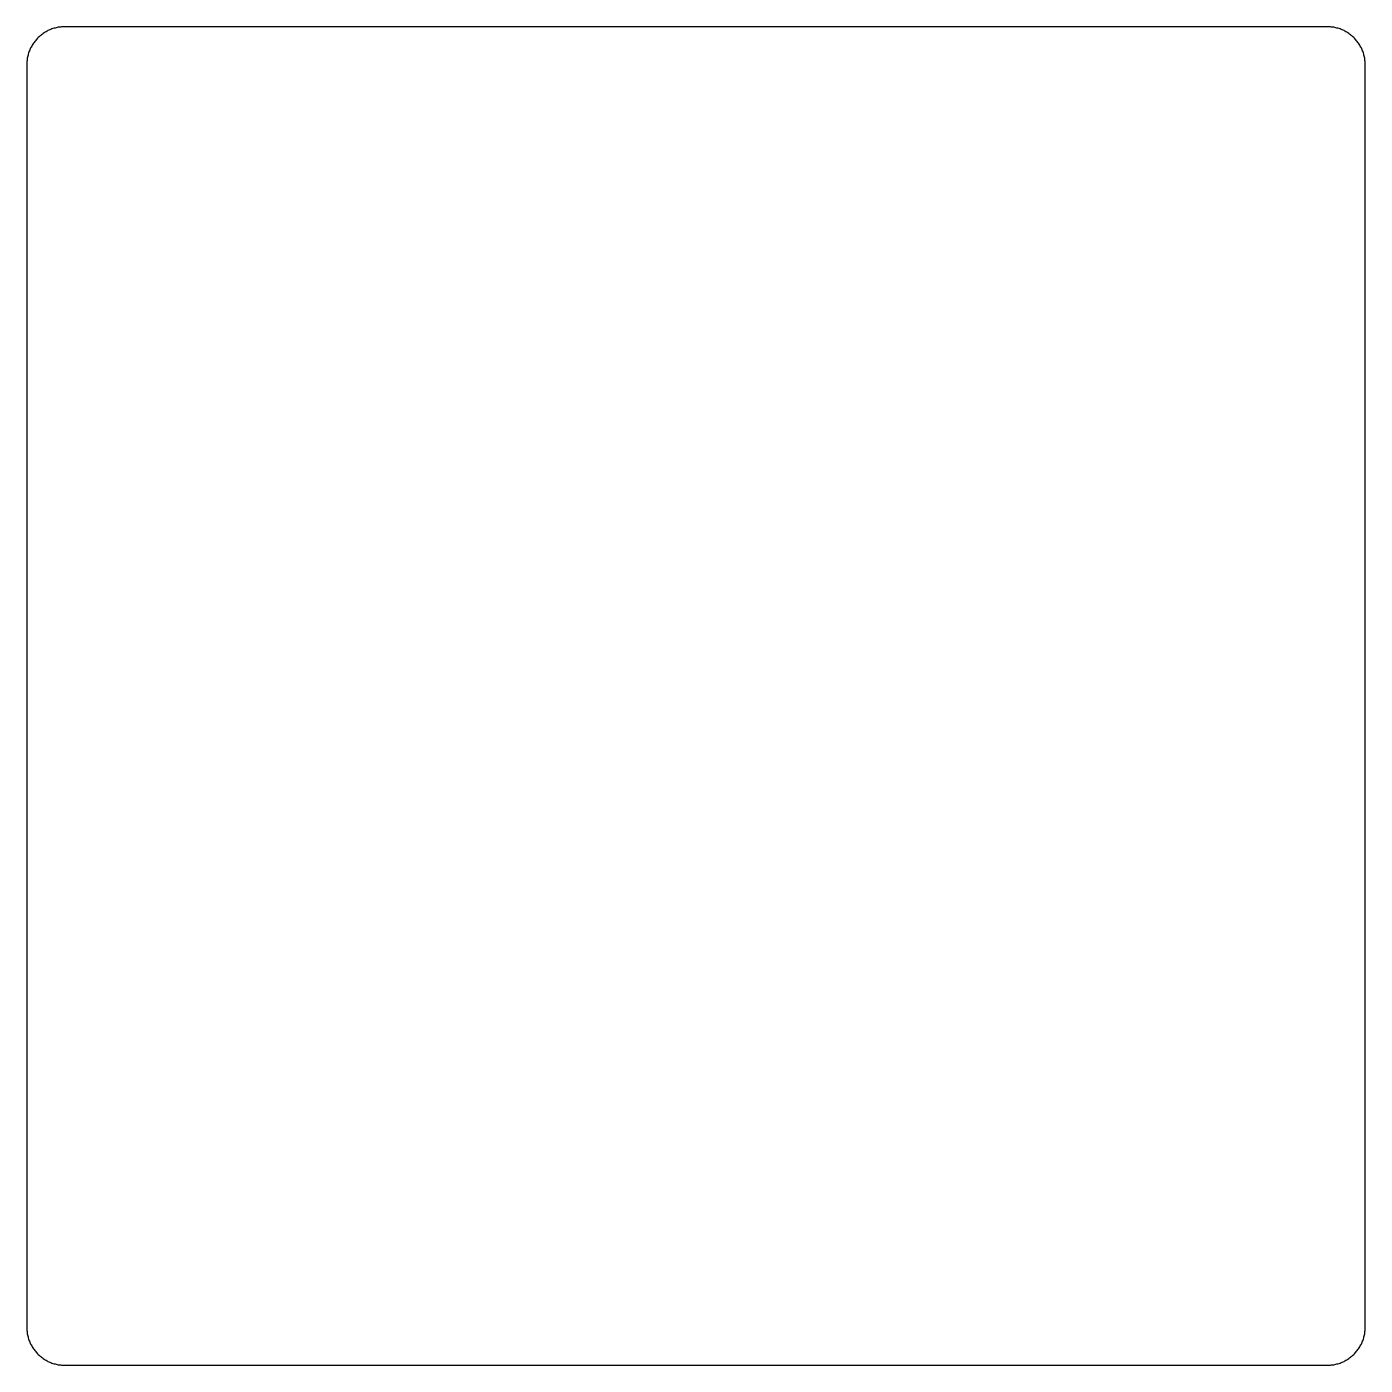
# Model space of a CAD drawing. Header units: metres. Extents: x -3 to 103, y -3 to 103.
import ezdxf

# ---------------------------------------------------------------- set-up
doc = ezdxf.new("R2010")
doc.units = ezdxf.units.M

msp = doc.modelspace()

# ---------------------------------------------------------------- linework, layer by layer
at = {"layer": 'Outline'}
for p, q in [((-1.14465, 102.62709), (-1.22206, 102.59039)), ((-1.06621, 102.66156), (-1.14465, 102.62709)), ((-0.98682, 102.69378), (-1.06621, 102.66156)), ((-0.90655, 102.72372), (-0.98682, 102.69378)), ((-0.82545, 102.75136), (-0.90655, 102.72372)), ((-0.7436, 102.77667), (-0.82545, 102.75136)), ((-0.66106, 102.79963), (-0.7436, 102.77667)), ((-0.57789, 102.82023), (-0.66106, 102.79963)), ((-0.49417, 102.83844), (-0.57789, 102.82023)), ((-0.40997, 102.85425), (-0.49417, 102.83844)), ((-0.32534, 102.86765), (-0.40997, 102.85425)), ((-0.24037, 102.87864), (-0.32534, 102.86765)), ((-0.15513, 102.88719), (-0.24037, 102.87864)), ((-0.06967, 102.8933), (-0.15513, 102.88719)), ((0.01593, 102.89697), (-0.06967, 102.8933)), ((0.1016, 102.89819), (0.01593, 102.89697)), ((99.89819, 102.89819), (0.1016, 102.89819)), ((99.98386, 102.89697), (99.89819, 102.89819)), ((100.06946, 102.8933), (99.98386, 102.89697)), ((100.15492, 102.88719), (100.06946, 102.8933)), ((100.24016, 102.87864), (100.15492, 102.88719)), ((100.32513, 102.86765), (100.24016, 102.87864)), ((100.40976, 102.85425), (100.32513, 102.86765)), ((100.49396, 102.83844), (100.40976, 102.85425)), ((100.57768, 102.82023), (100.49396, 102.83844)), ((100.66085, 102.79963), (100.57768, 102.82023)), ((100.74339, 102.77667), (100.66085, 102.79963)), ((100.82524, 102.75136), (100.74339, 102.77667)), ((100.90634, 102.72372), (100.82524, 102.75136)), ((100.98661, 102.69378), (100.90634, 102.72372)), ((101.066, 102.66156), (100.98661, 102.69378)), ((101.14444, 102.62709), (101.066, 102.66156)), ((101.22185, 102.59039), (101.14444, 102.62709)), ((-2.37482, 101.59152), (-2.42216, 101.52011)), ((-2.32545, 101.66155), (-2.37482, 101.59152)), ((-2.27411, 101.73013), (-2.32545, 101.66155)), ((-2.22082, 101.79723), (-2.27411, 101.73013)), ((-2.16565, 101.86277), (-2.22082, 101.79723)), ((-2.10862, 101.92671), (-2.16565, 101.86277)), ((-2.0498, 101.989), (-2.10862, 101.92671)), ((-1.98921, 102.04959), (-2.0498, 101.989)), ((-1.92692, 102.10841), (-1.98921, 102.04959)), ((-1.86298, 102.16544), (-1.92692, 102.10841)), ((-1.79744, 102.22061), (-1.86298, 102.16544)), ((-1.73034, 102.2739), (-1.79744, 102.22061)), ((-1.66176, 102.32524), (-1.73034, 102.2739)), ((-1.59173, 102.37461), (-1.66176, 102.32524)), ((-1.52032, 102.42195), (-1.59173, 102.37461)), ((-1.44759, 102.46724), (-1.52032, 102.42195)), ((-1.3736, 102.51043), (-1.44759, 102.46724)), ((-1.2984, 102.55149), (-1.3736, 102.51043)), ((-1.22206, 102.59039), (-1.2984, 102.55149)), ((101.29819, 102.55149), (101.22185, 102.59039)), ((101.37339, 102.51043), (101.29819, 102.55149)), ((101.44738, 102.46724), (101.37339, 102.51043)), ((101.52011, 102.42195), (101.44738, 102.46724)), ((101.59152, 102.37461), (101.52011, 102.42195)), ((101.66155, 102.32524), (101.59152, 102.37461)), ((101.73013, 102.2739), (101.66155, 102.32524)), ((101.79723, 102.22061), (101.73013, 102.2739)), ((101.86277, 102.16544), (101.79723, 102.22061)), ((101.92671, 102.10841), (101.86277, 102.16544)), ((101.989, 102.04959), (101.92671, 102.10841)), ((102.04959, 101.989), (101.989, 102.04959)), ((102.10841, 101.92671), (102.04959, 101.989)), ((102.16544, 101.86277), (102.10841, 101.92671)), ((102.22061, 101.79723), (102.16544, 101.86277)), ((102.2739, 101.73013), (102.22061, 101.79723)), ((102.32524, 101.66155), (102.2739, 101.73013)), ((102.37461, 101.59152), (102.32524, 101.66155)), ((102.42195, 101.52011), (102.37461, 101.59152)), ((-2.82044, 100.57768), (-2.83865, 100.49396)), ((-2.79984, 100.66085), (-2.82044, 100.57768)), ((-2.77688, 100.74339), (-2.79984, 100.66085)), ((-2.75157, 100.82524), (-2.77688, 100.74339)), ((-2.72393, 100.90634), (-2.75157, 100.82524)), ((-2.69399, 100.98661), (-2.72393, 100.90634)), ((-2.66177, 101.066), (-2.69399, 100.98661)), ((-2.6273, 101.14444), (-2.66177, 101.066)), ((-2.5906, 101.22185), (-2.6273, 101.14444)), ((-2.5517, 101.29819), (-2.5906, 101.22185)), ((-2.51064, 101.37339), (-2.5517, 101.29819)), ((-2.46745, 101.44738), (-2.51064, 101.37339)), ((-2.42216, 101.52011), (-2.46745, 101.44738)), ((102.46724, 101.44738), (102.42195, 101.52011)), ((102.51043, 101.37339), (102.46724, 101.44738)), ((102.55149, 101.29819), (102.51043, 101.37339)), ((102.59039, 101.22185), (102.55149, 101.29819)), ((102.62709, 101.14444), (102.59039, 101.22185)), ((102.66156, 101.066), (102.62709, 101.14444)), ((102.69378, 100.98661), (102.66156, 101.066)), ((102.72372, 100.90634), (102.69378, 100.98661)), ((102.75136, 100.82524), (102.72372, 100.90634)), ((102.77667, 100.74339), (102.75136, 100.82524)), ((102.79963, 100.66085), (102.77667, 100.74339)), ((102.82023, 100.57768), (102.79963, 100.66085)), ((102.83844, 100.49396), (102.82023, 100.57768)), ((-2.89718, 99.98386), (-2.8984, 99.89819)), ((-2.8984, 99.89819), (-2.8984, 0.1016)), ((-2.89351, 100.06946), (-2.89718, 99.98386)), ((-2.8874, 100.15492), (-2.89351, 100.06946)), ((-2.87885, 100.24016), (-2.8874, 100.15492)), ((-2.86786, 100.32513), (-2.87885, 100.24016)), ((-2.85446, 100.40976), (-2.86786, 100.32513)), ((-2.83865, 100.49396), (-2.85446, 100.40976)), ((102.85425, 100.40976), (102.83844, 100.49396)), ((102.86765, 100.32513), (102.85425, 100.40976)), ((102.87864, 100.24016), (102.86765, 100.32513)), ((102.88719, 100.15492), (102.87864, 100.24016)), ((102.8933, 100.06946), (102.88719, 100.15492)), ((102.89697, 99.98386), (102.8933, 100.06946)), ((102.89819, 99.89819), (102.89697, 99.98386)), ((102.89819, 0.1016), (102.89819, 99.89819)), ((-2.8984, 0.1016), (-2.89718, 0.01593)), ((-2.89718, 0.01593), (-2.89351, -0.06967)), ((102.8933, -0.06967), (102.89697, 0.01593)), ((102.89697, 0.01593), (102.89819, 0.1016)), ((-2.89351, -0.06967), (-2.8874, -0.15513)), ((-2.8874, -0.15513), (-2.87885, -0.24037)), ((-2.87885, -0.24037), (-2.86786, -0.32534)), ((-2.86786, -0.32534), (-2.85446, -0.40997)), ((-2.85446, -0.40997), (-2.83865, -0.49417)), ((-2.83865, -0.49417), (-2.82044, -0.57789)), ((-2.82044, -0.57789), (-2.79984, -0.66106)), ((-2.79984, -0.66106), (-2.77688, -0.7436)), ((-2.77688, -0.7436), (-2.75157, -0.82545)), ((-2.75157, -0.82545), (-2.72393, -0.90655)), ((-2.72393, -0.90655), (-2.69399, -0.98682)), ((-2.69399, -0.98682), (-2.66177, -1.06621)), ((102.66156, -1.06621), (102.69378, -0.98682)), ((102.69378, -0.98682), (102.72372, -0.90655)), ((102.72372, -0.90655), (102.75136, -0.82545)), ((102.75136, -0.82545), (102.77667, -0.7436)), ((102.77667, -0.7436), (102.79963, -0.66106)), ((102.79963, -0.66106), (102.82023, -0.57789)), ((102.82023, -0.57789), (102.83844, -0.49417)), ((102.83844, -0.49417), (102.85425, -0.40997)), ((102.85425, -0.40997), (102.86765, -0.32534)), ((102.86765, -0.32534), (102.87864, -0.24037)), ((102.87864, -0.24037), (102.88719, -0.15513)), ((102.88719, -0.15513), (102.8933, -0.06967)), ((-2.66177, -1.06621), (-2.6273, -1.14465)), ((-2.6273, -1.14465), (-2.5906, -1.22206)), ((-2.5906, -1.22206), (-2.5517, -1.2984)), ((-2.5517, -1.2984), (-2.51064, -1.3736)), ((-2.51064, -1.3736), (-2.46745, -1.44759)), ((-2.46745, -1.44759), (-2.42216, -1.52032)), ((-2.42216, -1.52032), (-2.37482, -1.59173)), ((-2.37482, -1.59173), (-2.32545, -1.66176)), ((-2.32545, -1.66176), (-2.27411, -1.73034)), ((-2.27411, -1.73034), (-2.22082, -1.79744)), ((-2.22082, -1.79744), (-2.16565, -1.86298)), ((-2.16565, -1.86298), (-2.10862, -1.92692)), ((-2.10862, -1.92692), (-2.0498, -1.98921)), ((-2.0498, -1.98921), (-1.98921, -2.0498)), ((-1.98921, -2.0498), (-1.92692, -2.10862)), ((-1.92692, -2.10862), (-1.86298, -2.16565)), ((101.86277, -2.16565), (101.92671, -2.10862)), ((101.92671, -2.10862), (101.989, -2.0498)), ((101.989, -2.0498), (102.04959, -1.98921)), ((102.04959, -1.98921), (102.10841, -1.92692)), ((102.10841, -1.92692), (102.16544, -1.86298)), ((102.16544, -1.86298), (102.22061, -1.79744)), ((102.22061, -1.79744), (102.2739, -1.73034)), ((102.2739, -1.73034), (102.32524, -1.66176)), ((102.32524, -1.66176), (102.37461, -1.59173)), ((102.37461, -1.59173), (102.42195, -1.52032)), ((102.42195, -1.52032), (102.46724, -1.44759)), ((102.46724, -1.44759), (102.51043, -1.3736)), ((102.51043, -1.3736), (102.55149, -1.2984)), ((102.55149, -1.2984), (102.59039, -1.22206)), ((102.59039, -1.22206), (102.62709, -1.14465)), ((102.62709, -1.14465), (102.66156, -1.06621)), ((-1.86298, -2.16565), (-1.79744, -2.22082)), ((-1.79744, -2.22082), (-1.73034, -2.27411)), ((-1.73034, -2.27411), (-1.66176, -2.32545)), ((-1.66176, -2.32545), (-1.59173, -2.37482)), ((-1.59173, -2.37482), (-1.52032, -2.42216)), ((-1.52032, -2.42216), (-1.44759, -2.46745)), ((-1.44759, -2.46745), (-1.3736, -2.51064)), ((-1.3736, -2.51064), (-1.2984, -2.5517)), ((-1.2984, -2.5517), (-1.22206, -2.5906)), ((-1.22206, -2.5906), (-1.14465, -2.6273)), ((-1.14465, -2.6273), (-1.06621, -2.66177)), ((-1.06621, -2.66177), (-0.98682, -2.69399)), ((-0.98682, -2.69399), (-0.90655, -2.72393)), ((-0.90655, -2.72393), (-0.82545, -2.75157)), ((-0.82545, -2.75157), (-0.7436, -2.77688)), ((-0.7436, -2.77688), (-0.66106, -2.79984)), ((-0.66106, -2.79984), (-0.57789, -2.82044)), ((-0.57789, -2.82044), (-0.49417, -2.83865)), ((-0.49417, -2.83865), (-0.40997, -2.85446)), ((-0.40997, -2.85446), (-0.32534, -2.86786)), ((-0.32534, -2.86786), (-0.24037, -2.87885)), ((-0.24037, -2.87885), (-0.15513, -2.8874)), ((-0.15513, -2.8874), (-0.06967, -2.89351)), ((-0.06967, -2.89351), (0.01593, -2.89718)), ((0.01593, -2.89718), (0.1016, -2.8984)), ((0.1016, -2.8984), (99.89819, -2.8984)), ((99.89819, -2.8984), (99.98386, -2.89718)), ((99.89819, -2.8984), (99.89819, -2.8984)), ((99.98386, -2.89718), (100.06946, -2.89351)), ((100.06946, -2.89351), (100.15492, -2.8874)), ((100.15492, -2.8874), (100.24016, -2.87885)), ((100.24016, -2.87885), (100.32513, -2.86786)), ((100.32513, -2.86786), (100.40976, -2.85446)), ((100.40976, -2.85446), (100.49396, -2.83865)), ((100.49396, -2.83865), (100.57768, -2.82044)), ((100.57768, -2.82044), (100.66085, -2.79984)), ((100.66085, -2.79984), (100.74339, -2.77688)), ((100.74339, -2.77688), (100.82524, -2.75157)), ((100.82524, -2.75157), (100.90634, -2.72393)), ((100.90634, -2.72393), (100.98661, -2.69399)), ((100.98661, -2.69399), (101.066, -2.66177)), ((101.066, -2.66177), (101.14444, -2.6273)), ((101.14444, -2.6273), (101.22185, -2.5906)), ((101.22185, -2.5906), (101.29819, -2.5517)), ((101.29819, -2.5517), (101.37339, -2.51064)), ((101.37339, -2.51064), (101.44738, -2.46745)), ((101.44738, -2.46745), (101.52011, -2.42216)), ((101.52011, -2.42216), (101.59152, -2.37482)), ((101.59152, -2.37482), (101.66155, -2.32545)), ((101.66155, -2.32545), (101.73013, -2.27411)), ((101.73013, -2.27411), (101.79723, -2.22082)), ((101.79723, -2.22082), (101.86277, -2.16565))]:
    msp.add_line(p, q, dxfattribs=at)

doc.saveas('drawing.dxf')
